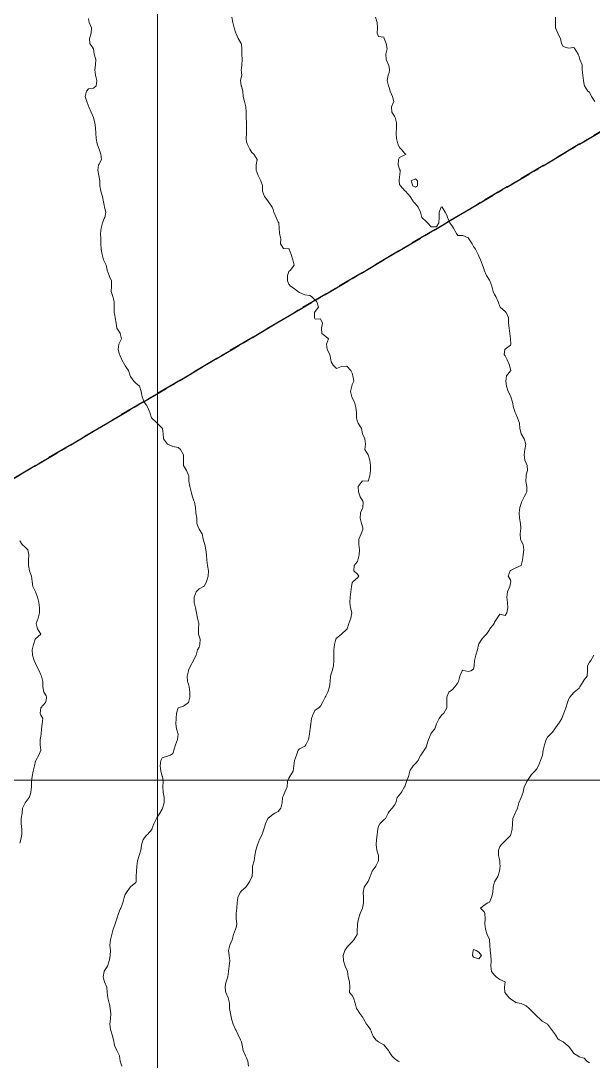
# Model space of a CAD drawing. Header units: centimetres. Extents: x 0 to 642158, y -847 to 649707.
# Drawn here: x 616853.8 to 616908.1, y 620060.7 to 620159.4 of the extents above; entities that cross this region are included whole.
import ezdxf

# ---------------------------------------------------------------- set-up
doc = ezdxf.new("R2010")
doc.units = ezdxf.units.CM
doc.header["$MEASUREMENT"] = 0
doc.linetypes.add('CENTERX2', pattern=[4, 2.5, -0.5, 0.5, -0.5])
doc.layers.add('MEV_grille', color=254, linetype='Continuous', lineweight=9)
doc.layers.add('WAL_topographie 0.5', color=253, linetype='Continuous', lineweight=20)
doc.layers.add('SPW_parcellaire cadastral', color=7, linetype='CENTERX2', lineweight=25, true_color=0xff0542)

# ---------------------------------------------------------------- blocks, each defined once
blk = doc.blocks.new('*U114')
at = {"layer": 'MEV_grille', "transparency": 33554687}
blk.add_lwpolyline([(-1338.461, 0), (1338.461, 0)], dxfattribs=at)
blk = doc.blocks.new('*U115')
at = {"layer": 'MEV_grille', "color": 0, "linetype": 'ByBlock', "lineweight": -2, "transparency": 16777216}
blk.add_blockref('*U114', (0, -2300), dxfattribs=at)
blk = doc.blocks.new('*U112')
at = {"layer": 'MEV_grille', "transparency": 33554687}
blk.add_lwpolyline([(0, 1825.476), (0, -1825.476)], dxfattribs=at)
blk = doc.blocks.new('*U113')
at = {"layer": 'MEV_grille', "color": 0, "linetype": 'ByBlock', "lineweight": -2, "transparency": 16777216}
blk.add_blockref('*U112', (1500, 0), dxfattribs=at)

msp = doc.modelspace()

# ---------------------------------------------------------------- linework, layer by layer
at = {"layer": 'SPW_parcellaire cadastral'}
for points in [[(616824.166, 620098.846), (616769.835, 620197.706), (616883.906, 620279.593), (616937.386, 620218.037), (616968.009, 620182.814), (616963.37, 620180.072), (616958.502, 620177.199), (616913.726, 620151.806), (616824.166, 620098.846)], [(616921.398, 619912.152), (616803.95, 620042.534), (616842.291, 620067.212), (616824.166, 620098.846), (616913.726, 620151.806), (617037.024, 619981.817), (616987.92, 619947.229), (616962.52, 619932.624), (616929.537, 619915.761), (616921.398, 619912.152)]]:
    msp.add_lwpolyline(points, dxfattribs=at)
at = {"layer": 'WAL_topographie 0.5'}
for points in [[(616860.25, 620159.625), (616860.333, 620159.25), (616860.531, 620158.75), (616860.515, 620158.25), (616860.344, 620157.75), (616860.4, 620157.25), (616860.75, 620156.75), (616860.75, 620156.75), (616860.792, 620156.25), (616860.956, 620155.75), (616860.923, 620155.25), (616860.856, 620154.75), (616860.917, 620154.25), (616861.042, 620153.75), (616861, 620153.25), (616860.75, 620153.031), (616860.25, 620152.964), (616860.083, 620152.75), (616859.937, 620152.25), (616860.098, 620151.75), (616860.25, 620151.333), (616860.292, 620151.25), (616860.5, 620150.75), (616860.733, 620150.25), (616860.75, 620150.2), (616860.857, 620149.75), (616860.917, 620149.25), (616860.956, 620148.75), (616860.992, 620148.25), (616861.073, 620147.75), (616861.25, 620147.292), (616861.264, 620147.25), (616861.444, 620146.75), (616861.5, 620146.25), (616861.25, 620145.8), (616861.222, 620145.75), (616861.156, 620145.25), (616861.25, 620144.75), (616861.25, 620144.75), (616861.35, 620144.25), (616861.339, 620143.75), (616861.435, 620143.25), (616861.588, 620142.75), (616861.687, 620142.25), (616861.75, 620141.917), (616861.79, 620141.75), (616861.897, 620141.25), (616861.817, 620140.75), (616861.75, 620140.659), (616861.577, 620140.25), (616861.45, 620139.75), (616861.408, 620139.25), (616861.417, 620138.75), (616861.417, 620138.25), (616861.477, 620137.75), (616861.555, 620137.25), (616861.675, 620136.75), (616861.75, 620136.619), (616861.92, 620136.25), (616862.046, 620135.75), (616862.214, 620135.25), (616862.25, 620135.171), (616862.432, 620134.75), (616862.442, 620134.25), (616862.403, 620133.75), (616862.556, 620133.25), (616862.678, 620132.75), (616862.683, 620132.25), (616862.685, 620131.75), (616862.75, 620131.5), (616862.794, 620131.25), (616862.875, 620130.75), (616862.938, 620130.25), (616863.25, 620129.796), (616863.275, 620129.75), (616863.389, 620129.25), (616863.25, 620129), (616863.141, 620128.75), (616863.083, 620128.25), (616863.196, 620127.75), (616863.25, 620127.625), (616863.43, 620127.25), (616863.703, 620126.75), (616863.75, 620126.675), (616864.043, 620126.25), (616864.208, 620125.75), (616864.25, 620125.662), (616864.568, 620125.25), (616864.75, 620125.039), (616865.094, 620124.75), (616865.25, 620124.25), (616865.25, 620124.25), (616865.341, 620123.75), (616865.54, 620123.25), (616865.75, 620122.954), (616865.891, 620122.75), (616866.058, 620122.25), (616866.224, 620121.75), (616866.25, 620121.715), (616866.75, 620121.269), (616866.772, 620121.25), (616867.25, 620120.772), (616867.272, 620120.75), (616867.35, 620120.25), (616867.367, 620119.75), (616867.75, 620119.271), (616867.792, 620119.25), (616868.25, 620119.038), (616868.75, 620118.956), (616868.983, 620118.75), (616869.25, 620118.25), (616869.25, 620118.25), (616869.272, 620117.75), (616869.25, 620117.25), (616869.55, 620116.75), (616869.75, 620116.321), (616869.769, 620116.25), (616869.783, 620115.75), (616869.871, 620115.25), (616870, 620114.75), (616870.122, 620114.25), (616870.25, 620113.883), (616870.321, 620113.75), (616870.4, 620113.25), (616870.444, 620112.75), (616870.521, 620112.25), (616870.531, 620111.75), (616870.706, 620111.25), (616870.75, 620111.191), (616871.018, 620110.75), (616871.118, 620110.25), (616871.25, 620109.841), (616871.271, 620109.75), (616871.388, 620109.25), (616871.442, 620108.75), (616871.466, 620108.25), (616871.531, 620107.75), (616871.631, 620107.25), (616871.6, 620106.75), (616871.457, 620106.25), (616871.25, 620105.821), (616871.15, 620105.75), (616870.75, 620105.54), (616870.46, 620105.25), (616870.278, 620104.75), (616870.274, 620104.25), (616870.417, 620103.75), (616870.483, 620103.25), (616870.583, 620102.75), (616870.723, 620102.25), (616870.694, 620101.75), (616870.688, 620101.25), (616870.75, 620101.05), (616870.835, 620100.75), (616870.821, 620100.25), (616870.75, 620100.019), (616870.604, 620099.75), (616870.464, 620099.25), (616870.25, 620098.841), (616870.202, 620098.75), (616869.925, 620098.25), (616869.75, 620097.813), (616869.735, 620097.75), (616869.618, 620097.25), (616869.658, 620096.75), (616869.75, 620096.481), (616869.807, 620096.25), (616869.88, 620095.75), (616869.87, 620095.25), (616869.75, 620094.75), (616869.75, 620094.75), (616869.25, 620094.4), (616868.75, 620094.25), (616868.75, 620094.25), (616868.588, 620093.75), (616868.574, 620093.25), (616868.543, 620092.75), (616868.614, 620092.25), (616868.75, 620091.75), (616868.75, 620091.75), (616868.75, 620091.75), (616868.692, 620091.25), (616868.494, 620090.75), (616868.35, 620090.25), (616868.25, 620089.917), (616868.028, 620089.75), (616867.75, 620089.667), (616867.25, 620089.5), (616867.132, 620089.25), (616867.042, 620088.75), (616867.112, 620088.25), (616867.25, 620087.779), (616867.261, 620087.75), (616867.329, 620087.25), (616867.295, 620086.75), (616867.336, 620086.25), (616867.425, 620085.75), (616867.426, 620085.25), (616867.285, 620084.75), (616867.25, 620084.65), (616867.036, 620084.25), (616866.75, 620083.829), (616866.694, 620083.75), (616866.444, 620083.25), (616866.276, 620082.75), (616866.25, 620082.7), (616865.841, 620082.25), (616865.75, 620082.176), (616865.439, 620081.75), (616865.296, 620081.25), (616865.25, 620080.917), (616865.224, 620080.75), (616865.052, 620080.25), (616864.894, 620079.75), (616864.837, 620079.25), (616864.821, 620078.75), (616864.776, 620078.25), (616864.765, 620077.75), (616864.75, 620077.694), (616864.25, 620077.288), (616864.224, 620077.25), (616863.859, 620076.75), (616863.75, 620076.558), (616863.636, 620076.25), (616863.508, 620075.75), (616863.318, 620075.25), (616863.25, 620075.15), (616863.1, 620074.75), (616862.948, 620074.25), (616862.774, 620073.75), (616862.75, 620073.673), (616862.597, 620073.25), (616862.471, 620072.75), (616862.344, 620072.25), (616862.294, 620071.75), (616862.335, 620071.25), (616862.325, 620070.75), (616862.25, 620070.361), (616862.222, 620070.25), (616862.063, 620069.75), (616861.75, 620069.281), (616861.736, 620069.25), (616861.659, 620068.75), (616861.75, 620068.35), (616861.788, 620068.25), (616862, 620067.75), (616862.032, 620067.25), (616862.097, 620066.75), (616862.232, 620066.25), (616862.25, 620066.167), (616862.311, 620065.75), (616862.379, 620065.25), (616862.336, 620064.75), (616862.293, 620064.25), (616862.347, 620063.75), (616862.492, 620063.25), (616862.625, 620062.75), (616862.715, 620062.25), (616862.75, 620062.167), (616862.95, 620061.75), (616863.202, 620061.25), (616863.25, 620060.75), (616863.25, 620060.75), (616863.417, 620060.25)], [(616873.833, 620159.75), (616873.947, 620159.25), (616874.069, 620158.75), (616874.217, 620158.25), (616874.25, 620158.194), (616874.455, 620157.75), (616874.738, 620157.25), (616874.75, 620157.188), (616874.806, 620156.75), (616874.789, 620156.25), (616874.833, 620155.75), (616874.797, 620155.25), (616874.75, 620154.875), (616874.726, 620154.75), (616874.75, 620154.5), (616874.788, 620154.25), (616874.75, 620154.167), (616874.661, 620153.75), (616874.735, 620153.25), (616874.75, 620153.212), (616874.88, 620152.75), (616874.926, 620152.25), (616875.052, 620151.75), (616875.186, 620151.25), (616875.21, 620150.75), (616875.212, 620150.25), (616875.238, 620149.75), (616875.25, 620149.251), (616875.25, 620149.25), (616875.25, 620149.25), (616875.223, 620148.75), (616875.201, 620148.25), (616875.25, 620147.95), (616875.309, 620147.75), (616875.55, 620147.25), (616875.75, 620146.93), (616875.93, 620146.75), (616876.233, 620146.25), (616876.15, 620145.75), (616876.165, 620145.25), (616876.25, 620144.983), (616876.337, 620144.75), (616876.607, 620144.25), (616876.75, 620143.796), (616876.761, 620143.75), (616876.75, 620143.25), (616876.933, 620142.75), (616877.25, 620142.354), (616877.331, 620142.25), (616877.657, 620141.75), (616877.75, 620141.523), (616877.836, 620141.25), (616878.036, 620140.75), (616878.25, 620140.321), (616878.29, 620140.25), (616878.338, 620139.75), (616878.375, 620139.25), (616878.5, 620138.75), (616878.464, 620138.25), (616878.75, 620137.806), (616879.25, 620137.779), (616879.274, 620137.75), (616879.479, 620137.25), (616879.63, 620136.75), (616879.75, 620136.25), (616879.75, 620136.25), (616879.75, 620136.25), (616879.4, 620135.75), (616879.25, 620135.625), (616879.118, 620135.25), (616879.13, 620134.75), (616879.25, 620134.427), (616879.4, 620134.25), (616879.75, 620134.038), (616880.115, 620133.75), (616880.25, 620133.637), (616880.75, 620133.436), (616881.25, 620133.345), (616881.396, 620133.25), (616881.75, 620132.91), (616881.893, 620132.75), (616882.05, 620132.25), (616881.75, 620131.841), (616881.683, 620131.75), (616881.671, 620131.25), (616881.75, 620131.1), (616882.25, 620131.139), (616882.434, 620130.75), (616882.35, 620130.25), (616882.387, 620129.75), (616882.75, 620129.484), (616883, 620129.25), (616882.817, 620128.75), (616882.881, 620128.25), (616883.118, 620127.75), (616883.212, 620127.25), (616883.25, 620127.071), (616883.454, 620126.75), (616883.75, 620126.44), (616884.25, 620126.625), (616884.75, 620126.656), (616885.132, 620126.25), (616885.25, 620126), (616885.324, 620125.75), (616885.4, 620125.25), (616885.25, 620124.917), (616885.202, 620124.75), (616885.083, 620124.25), (616885.212, 620123.75), (616885.25, 620123.662), (616885.469, 620123.25), (616885.605, 620122.75), (616885.645, 620122.25), (616885.652, 620121.75), (616885.75, 620121.365), (616885.825, 620121.25), (616886.135, 620120.75), (616886.217, 620120.25), (616886.25, 620120.183), (616886.453, 620119.75), (616886.5, 620119.25), (616886.442, 620118.75), (616886.75, 620118.25), (616886.75, 620118.25), (616886.909, 620117.75), (616887, 620117.25), (616886.994, 620116.75), (616886.921, 620116.25), (616886.75, 620115.75), (616886.75, 620115.75), (616886.749, 620115.75), (616886.25, 620115.773), (616886.187, 620115.75), (616885.833, 620115.25), (616885.84, 620114.75), (616885.993, 620114.25), (616886.25, 620113.841), (616886.306, 620113.75), (616886.25, 620113.25), (616886.25, 620113.25), (616886.04, 620112.75), (616886.017, 620112.25), (616886.135, 620111.75), (616886.25, 620111.321), (616886.271, 620111.25), (616886.25, 620111.179), (616886.107, 620110.75), (616885.875, 620110.25), (616885.887, 620109.75), (616885.935, 620109.25), (616885.909, 620108.75), (616885.801, 620108.25), (616885.75, 620108.139), (616885.432, 620107.75), (616885.404, 620107.25), (616885.75, 620106.929), (616885.889, 620106.75), (616885.75, 620106.583), (616885.333, 620106.25), (616885.25, 620106.107), (616885.176, 620105.75), (616885.114, 620105.25), (616885.067, 620104.75), (616885.028, 620104.25), (616885.076, 620103.75), (616885.206, 620103.25), (616885.137, 620102.75), (616884.947, 620102.25), (616884.778, 620101.75), (616884.75, 620101.704), (616884.25, 620101.25), (616884.25, 620101.25), (616883.75, 620100.85), (616883.705, 620100.75), (616883.56, 620100.25), (616883.508, 620099.75), (616883.506, 620099.25), (616883.511, 620098.75), (616883.479, 620098.25), (616883.35, 620097.75), (616883.25, 620097.469), (616883.183, 620097.25), (616883.15, 620096.75), (616883.105, 620096.25), (616882.94, 620095.75), (616882.75, 620095.35), (616882.693, 620095.25), (616882.426, 620094.75), (616882.25, 620094.425), (616882.075, 620094.25), (616881.75, 620094.018), (616881.576, 620093.75), (616881.403, 620093.25), (616881.345, 620092.75), (616881.281, 620092.25), (616881.25, 620092.083), (616881.195, 620091.75), (616881.105, 620091.25), (616880.865, 620090.75), (616880.75, 620090.605), (616880.25, 620090.355), (616880.145, 620090.25), (616879.98, 620089.75), (616879.788, 620089.25), (616879.75, 620089), (616879.72, 620088.75), (616879.672, 620088.25), (616879.331, 620087.75), (616879.25, 620087.573), (616879.133, 620087.25), (616879.077, 620086.75), (616878.881, 620086.25), (616878.75, 620085.927), (616878.656, 620085.75), (616878.621, 620085.25), (616878.486, 620084.75), (616878.25, 620084.435), (616877.917, 620084.25), (616877.75, 620084.174), (616877.25, 620083.765), (616877.241, 620083.75), (616877.02, 620083.25), (616876.879, 620082.75), (616876.75, 620082.355), (616876.709, 620082.25), (616876.456, 620081.75), (616876.272, 620081.25), (616876.25, 620081.159), (616876.105, 620080.75), (616876.038, 620080.25), (616875.947, 620079.75), (616875.794, 620079.25), (616875.813, 620078.75), (616875.761, 620078.25), (616875.75, 620078.225), (616875.513, 620077.75), (616875.25, 620077.33), (616875.167, 620077.25), (616874.75, 620076.893), (616874.632, 620076.75), (616874.417, 620076.25), (616874.344, 620075.75), (616874.323, 620075.25), (616874.26, 620074.75), (616874.27, 620074.25), (616874.32, 620073.75), (616874.25, 620073.432), (616874.194, 620073.25), (616874.006, 620072.75), (616873.872, 620072.25), (616873.75, 620071.95), (616873.664, 620071.75), (616873.524, 620071.25), (616873.583, 620070.75), (616873.656, 620070.25), (616873.593, 620069.75), (616873.526, 620069.25), (616873.474, 620068.75), (616873.3, 620068.25), (616873.25, 620068.036), (616873.206, 620067.75), (616873.25, 620067.417), (616873.29, 620067.25), (616873.5, 620066.75), (616873.625, 620066.25), (616873.621, 620065.75), (616873.709, 620065.25), (616873.75, 620065.107), (616873.828, 620064.75), (616873.985, 620064.25), (616874.204, 620063.75), (616874.25, 620063.641), (616874.459, 620063.25), (616874.676, 620062.75), (616874.75, 620062.558), (616874.812, 620062.25), (616874.932, 620061.75), (616875.134, 620061.25), (616875.25, 620061.042), (616875.363, 620060.75), (616875.439, 620060.25)], [(616887.462, 620159.75), (616887.614, 620159.25), (616887.663, 620158.75), (616887.625, 620158.25), (616887.75, 620157.917), (616888.25, 620157.85), (616888.285, 620157.75), (616888.47, 620157.25), (616888.568, 620156.75), (616888.45, 620156.25), (616888.479, 620155.75), (616888.692, 620155.25), (616888.75, 620155.036), (616888.798, 620154.75), (616888.75, 620154.5), (616888.663, 620154.25), (616888.562, 620153.75), (616888.703, 620153.25), (616888.75, 620153.096), (616888.855, 620152.75), (616889.083, 620152.25), (616889.189, 620151.75), (616888.978, 620151.25), (616889.019, 620150.75), (616889.25, 620150.371), (616889.333, 620150.25), (616889.442, 620149.75), (616889.455, 620149.25), (616889.423, 620148.75), (616889.441, 620148.25), (616889.565, 620147.75), (616889.75, 620147.396), (616889.89, 620147.25), (616890.25, 620146.822), (616890.375, 620146.75), (616890.25, 620146.698), (616889.75, 620146.438), (616889.654, 620146.25), (616889.618, 620145.75), (616889.75, 620145.338), (616889.81, 620145.25), (616889.769, 620144.75), (616889.75, 620144.694), (616889.697, 620144.25), (616889.75, 620143.887), (616889.829, 620143.75), (616890.25, 620143.279), (616890.3, 620143.25), (616890.75, 620142.75), (616890.75, 620142.75), (616891.054, 620142.25), (616891.25, 620142.06), (616891.5, 620141.75), (616891.726, 620141.25), (616891.75, 620141.139), (616891.859, 620140.75), (616892.25, 620140.371), (616892.375, 620140.25), (616892.75, 620139.886), (616893.25, 620139.861), (616893.476, 620140.25), (616893.492, 620140.75), (616893.479, 620141.25), (616893.694, 620141.75), (616893.75, 620141.781), (616893.767, 620141.75), (616894.075, 620141.25), (616894.25, 620140.932), (616894.297, 620140.75), (616894.5, 620140.25), (616894.75, 620139.909), (616894.85, 620139.75), (616895.129, 620139.25), (616895.25, 620139.044), (616895.75, 620139.047), (616896.25, 620138.836), (616896.311, 620138.75), (616896.608, 620138.25), (616896.75, 620138.023), (616896.938, 620137.75), (616897.194, 620137.25), (616897.25, 620137.103), (616897.396, 620136.75), (616897.601, 620136.25), (616897.75, 620135.827), (616897.773, 620135.75), (616897.972, 620135.25), (616898.25, 620134.804), (616898.28, 620134.75), (616898.486, 620134.25), (616898.599, 620133.75), (616898.75, 620133.44), (616898.861, 620133.25), (616899.073, 620132.75), (616899.25, 620132.325), (616899.285, 620132.25), (616899.75, 620131.842), (616899.835, 620131.75), (616900.07, 620131.25), (616900.077, 620130.75), (616900.118, 620130.25), (616900.187, 620129.75), (616900.25, 620129.25), (616900.25, 620129.25), (616900.298, 620128.75), (616900.25, 620128.635), (616899.75, 620128.283), (616899.722, 620128.25), (616899.663, 620127.75), (616899.75, 620127.625), (616899.932, 620127.25), (616900.163, 620126.75), (616900.25, 620126.35), (616900.3, 620126.25), (616900.25, 620126.225), (616899.885, 620125.75), (616899.813, 620125.25), (616899.863, 620124.75), (616900.031, 620124.25), (616900.25, 620123.859), (616900.301, 620123.75), (616900.45, 620123.25), (616900.538, 620122.75), (616900.704, 620122.25), (616900.75, 620122.131), (616900.92, 620121.75), (616901.099, 620121.25), (616901.127, 620120.75), (616901.25, 620120.286), (616901.26, 620120.25), (616901.547, 620119.75), (616901.703, 620119.25), (616901.628, 620118.75), (616901.55, 620118.25), (616901.618, 620117.75), (616901.75, 620117.45), (616901.82, 620117.25), (616901.853, 620116.75), (616901.75, 620116.35), (616901.723, 620116.25), (616901.71, 620115.75), (616901.75, 620115.562), (616901.811, 620115.25), (616901.795, 620114.75), (616901.75, 620114.625), (616901.554, 620114.25), (616901.298, 620113.75), (616901.25, 620113.639), (616901.137, 620113.25), (616901.075, 620112.75), (616901.104, 620112.25), (616901.213, 620111.75), (616901.232, 620111.25), (616901.163, 620110.75), (616901.186, 620110.25), (616901.25, 620110.103), (616901.444, 620109.75), (616901.531, 620109.25), (616901.463, 620108.75), (616901.393, 620108.25), (616901.25, 620107.75), (616901.25, 620107.75), (616900.75, 620107.536), (616900.25, 620107.271), (616900.226, 620107.25), (616900.031, 620106.75), (616900.25, 620106.4), (616900.294, 620106.25), (616900.25, 620106.036), (616900.185, 620105.75), (616899.957, 620105.25), (616899.901, 620104.75), (616899.966, 620104.25), (616900, 620103.75), (616899.908, 620103.25), (616899.75, 620103.01), (616899.25, 620103.143), (616898.975, 620102.75), (616898.75, 620102.375), (616898.703, 620102.25), (616898.3, 620101.75), (616898.25, 620101.65), (616897.989, 620101.25), (616897.75, 620101.011), (616897.543, 620100.75), (616897.25, 620100.325), (616897.215, 620100.25), (616897.12, 620099.75), (616896.983, 620099.25), (616896.846, 620098.75), (616896.823, 620098.25), (616896.75, 620097.932), (616896.5, 620097.75), (616896.25, 620097.693), (616895.964, 620097.75), (616895.75, 620097.833), (616895.671, 620097.75), (616895.468, 620097.25), (616895.311, 620096.75), (616895.25, 620096.63), (616894.986, 620096.25), (616894.75, 620096), (616894.41, 620095.75), (616894.25, 620095.35), (616894.229, 620095.25), (616894.205, 620094.75), (616894.221, 620094.25), (616893.937, 620093.75), (616893.75, 620093.592), (616893.509, 620093.25), (616893.25, 620092.75), (616893.25, 620092.75), (616893.095, 620092.25), (616892.75, 620091.85), (616892.698, 620091.75), (616892.481, 620091.25), (616892.332, 620090.75), (616892.25, 620090.525), (616892.073, 620090.25), (616891.75, 620089.774), (616891.735, 620089.75), (616891.5, 620089.25), (616891.25, 620088.977), (616891.042, 620088.75), (616890.75, 620088.33), (616890.718, 620088.25), (616890.583, 620087.75), (616890.403, 620087.25), (616890.25, 620086.8), (616890.221, 620086.75), (616889.911, 620086.25), (616889.75, 620086), (616889.512, 620085.75), (616889.38, 620085.25), (616889.25, 620085.036), (616889.05, 620084.75), (616888.75, 620084.417), (616888.675, 620084.25), (616888.393, 620083.75), (616888.25, 620083.621), (616887.867, 620083.25), (616887.75, 620083.044), (616887.679, 620082.75), (616887.608, 620082.25), (616887.555, 620081.75), (616887.515, 620081.25), (616887.583, 620080.75), (616887.75, 620080.25), (616887.75, 620080.25), (616887.75, 620080.249), (616887.732, 620079.75), (616887.5, 620079.25), (616887.25, 620078.893), (616887.155, 620078.75), (616886.946, 620078.25), (616886.75, 620077.792), (616886.731, 620077.75), (616886.398, 620077.25), (616886.279, 620076.75), (616886.31, 620076.25), (616886.326, 620075.75), (616886.25, 620075.4), (616886.217, 620075.25), (616886.011, 620074.75), (616885.861, 620074.25), (616885.766, 620073.75), (616885.75, 620073.5), (616885.734, 620073.25), (616885.736, 620072.75), (616885.421, 620072.25), (616885.25, 620072.056), (616884.933, 620071.75), (616884.75, 620071.53), (616884.55, 620071.25), (616884.391, 620070.75), (616884.435, 620070.25), (616884.595, 620069.75), (616884.75, 620069.408), (616884.801, 620069.25), (616884.882, 620068.75), (616885, 620068.25), (616885.025, 620067.75), (616884.983, 620067.25), (616885.25, 620066.964), (616885.365, 620066.75), (616885.521, 620066.25), (616885.664, 620065.75), (616885.75, 620065.618), (616885.983, 620065.25), (616886.25, 620064.869), (616886.31, 620064.75), (616886.622, 620064.25), (616886.75, 620064.065), (616886.993, 620063.75), (616887.187, 620063.25), (616887.25, 620063.103), (616887.5, 620062.75), (616887.75, 620062.583), (616888.25, 620062.295), (616888.29, 620062.25), (616888.686, 620061.75), (616888.75, 620061.619), (616889.019, 620061.25), (616889.25, 620060.989), (616889.594, 620060.75), (616889.75, 620060.681)], [(616904.53, 620159.75), (616904.516, 620159.25), (616904.511, 620158.75), (616904.738, 620158.25), (616904.75, 620158.225), (616904.994, 620157.75), (616905.101, 620157.25), (616905.25, 620156.988), (616905.75, 620156.81), (616906.25, 620156.869), (616906.354, 620156.75), (616906.654, 620156.25), (616906.75, 620156), (616906.839, 620155.75), (616907.033, 620155.25), (616907.056, 620154.75), (616907.107, 620154.25), (616907.169, 620153.75), (616907.25, 620153.334), (616907.276, 620153.25), (616907.592, 620152.75), (616907.75, 620152.63), (616907.94, 620152.25), (616908.24, 620151.75)], [(616891.45, 620143.75), (616891.25, 620143.632), (616891, 620143.75), (616890.85, 620144.25), (616891.25, 620144.44), (616891.45, 620144.25), (616891.45, 620143.75)], [(616853.75, 620110.083), (616853.962, 620109.75), (616854.25, 620109.486), (616854.5, 620109.25), (616854.6, 620108.75), (616854.587, 620108.25), (616854.58, 620107.75), (616854.658, 620107.25), (616854.75, 620107), (616854.871, 620106.75), (616854.924, 620106.25), (616854.989, 620105.75), (616855.25, 620105.25), (616855.25, 620105.25), (616855.428, 620104.75), (616855.554, 620104.25), (616855.632, 620103.75), (616855.604, 620103.25), (616855.487, 620102.75), (616855.317, 620102.25), (616855.442, 620101.75), (616855.75, 620101.25), (616855.75, 620101.25), (616855.75, 620101.25), (616855.25, 620100.812), (616855.221, 620100.75), (616855.056, 620100.25), (616854.933, 620099.75), (616854.95, 620099.25), (616855.118, 620098.75), (616855.25, 620098.446), (616855.348, 620098.25), (616855.59, 620097.75), (616855.75, 620097.396), (616855.814, 620097.25), (616855.941, 620096.75), (616855.942, 620096.25), (616856.03, 620095.75), (616856.25, 620095.406), (616856.295, 620095.25), (616856.25, 620094.972), (616856.191, 620094.75), (616855.75, 620094.25), (616855.75, 620094.25), (616855.687, 620093.75), (616855.75, 620093.568), (616855.934, 620093.25), (616855.871, 620092.75), (616855.793, 620092.25), (616855.777, 620091.75), (616855.75, 620091.55), (616855.678, 620091.25), (616855.667, 620090.75), (616855.731, 620090.25), (616855.543, 620089.75), (616855.268, 620089.25), (616855.25, 620089.188), (616855.153, 620088.75), (616855.029, 620088.25), (616854.934, 620087.75), (616854.864, 620087.25), (616854.847, 620086.75), (616854.807, 620086.25), (616854.75, 620086.083), (616854.636, 620085.75), (616854.25, 620085.25), (616854.25, 620085.25), (616854.009, 620084.75), (616853.966, 620084.25), (616853.878, 620083.75), (616853.871, 620083.25), (616853.936, 620082.75), (616853.936, 620082.25), (616853.857, 620081.75), (616853.75, 620081.404)], [(616908.148, 620099.25), (616907.859, 620098.75), (616907.75, 620098.591), (616907.553, 620098.25), (616907.545, 620097.75), (616907.523, 620097.25), (616907.25, 620096.904), (616907.142, 620096.75), (616906.835, 620096.25), (616906.75, 620096.129), (616906.292, 620095.75), (616906.25, 620095.712), (616905.863, 620095.25), (616905.75, 620095.055), (616905.669, 620094.75), (616905.508, 620094.25), (616905.306, 620093.75), (616905.25, 620093.583), (616905.114, 620093.25), (616904.794, 620092.75), (616904.75, 620092.681), (616904.445, 620092.25), (616904.25, 620091.942), (616904.033, 620091.75), (616903.75, 620091.467), (616903.622, 620091.25), (616903.463, 620090.75), (616903.36, 620090.25), (616903.288, 620089.75), (616903.25, 620089.656), (616903.109, 620089.25), (616902.91, 620088.75), (616902.75, 620088.472), (616902.574, 620088.25), (616902.25, 620087.926), (616902.11, 620087.75), (616901.815, 620087.25), (616901.75, 620087.12), (616901.561, 620086.75), (616901.444, 620086.25), (616901.25, 620085.75), (616901.25, 620085.75), (616901.058, 620085.25), (616900.921, 620084.75), (616900.75, 620084.375), (616900.687, 620084.25), (616900.487, 620083.75), (616900.441, 620083.25), (616900.407, 620082.75), (616900.287, 620082.25), (616900.25, 620082.141), (616899.875, 620081.75), (616899.75, 620081.63), (616899.385, 620081.25), (616899.25, 620081.075), (616899.132, 620080.75), (616899.11, 620080.25), (616899.228, 620079.75), (616899.25, 620079.5), (616899.287, 620079.25), (616899.25, 620079.05), (616899.21, 620078.75), (616899.05, 620078.25), (616898.75, 620077.75), (616898.75, 620077.75), (616898.601, 620077.25), (616898.576, 620076.75), (616898.442, 620076.25), (616898.25, 620075.809), (616898.107, 620075.75), (616897.75, 620075.541), (616897.4, 620075.25), (616897.75, 620074.9), (616897.822, 620074.75), (616897.85, 620074.25), (616897.819, 620073.75), (616897.88, 620073.25), (616898.031, 620072.75), (616898.25, 620072.294), (616898.266, 620072.25), (616898.308, 620071.75), (616898.341, 620071.25), (616898.404, 620070.75), (616898.425, 620070.25), (616898.404, 620069.75), (616898.457, 620069.25), (616898.75, 620068.896), (616898.902, 620068.75), (616899.25, 620068.483), (616899.75, 620068.25), (616899.75, 620068.25), (616899.75, 620068.25), (616899.697, 620067.75), (616899.713, 620067.25), (616899.75, 620067.212), (616900.137, 620066.75), (616900.25, 620066.653), (616900.75, 620066.311), (616901.083, 620066.25), (616901.25, 620066.224), (616901.75, 620065.994), (616902.029, 620065.75), (616902.25, 620065.516), (616902.493, 620065.25), (616902.75, 620064.993), (616903.024, 620064.75), (616903.25, 620064.524), (616903.75, 620064.263), (616903.764, 620064.25), (616904.15, 620063.75), (616904.25, 620063.63), (616904.514, 620063.25), (616904.75, 620062.864), (616904.869, 620062.75), (616905.25, 620062.564), (616905.625, 620062.25), (616905.75, 620062.148), (616906.074, 620061.75), (616906.25, 620061.471), (616906.625, 620061.25), (616906.75, 620061.164), (616907.25, 620061.018), (616907.492, 620060.75), (616907.75, 620060.587)], [(616897.25, 620070.432), (616897.5, 620070.75), (616897.25, 620071.068), (616897, 620071.25), (616896.75, 620071.337), (616896.705, 620071.25), (616896.66, 620070.75), (616896.75, 620070.598), (616897.25, 620070.432)]]:
    msp.add_lwpolyline(points, dxfattribs=at)

# ---------------------------------------------------------------- block references
at = {"layer": 'MEV_grille', "transparency": 33554687}
for name, p in [('*U113', (615366.814, 620593.644)), ('*U115', (616669.481, 622387.381))]:
    msp.add_blockref(name, p, dxfattribs=at)

doc.saveas('drawing.dxf')
